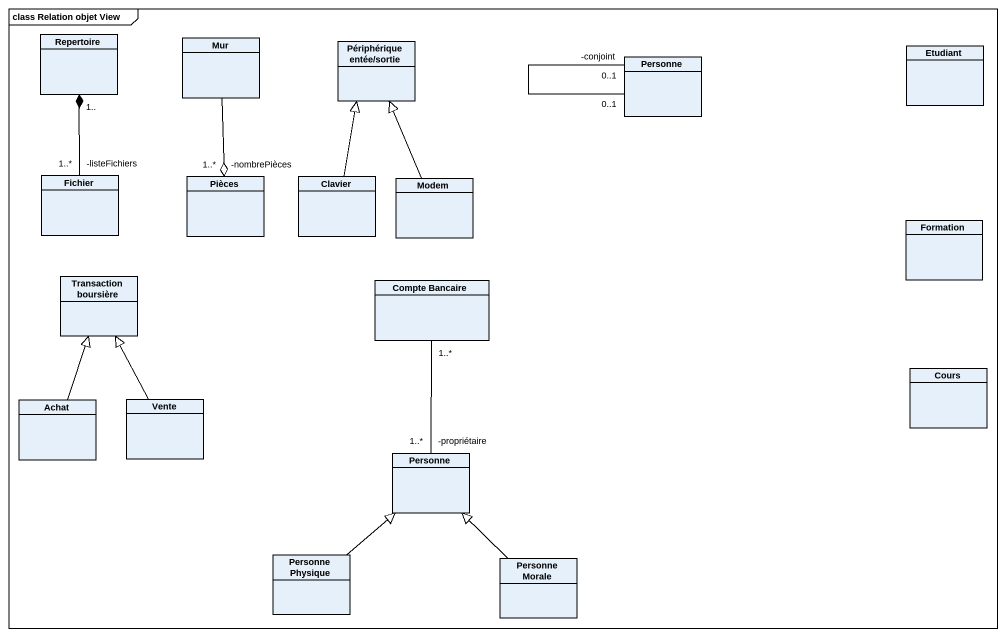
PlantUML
@startuml
mainframe class Relation objet View
hide circle
hide empty members
class Repertoire
class Mur
class "Périphérique entée/sortie" as Périphérique_entée_sortie
class Personne
class Etudiant
class Fichier
class Pièces
class Clavier
class Modem
class Formation
class "Transaction boursière" as Transaction_boursière
class "Compte Bancaire" as Compte_Bancaire
class Cours
class Achat
class Vente
class "Personne" as Personne_2
class "Personne Physique" as Personne_Physique
class "Personne Morale" as Personne_Morale
Mur --o "-nombrePièces\n1..*" Pièces
Personne "-conjoint\n0..1" -- "0..1" Personne
Fichier "-listeFichiers\n1..*" -up-* "1.." Repertoire
Clavier -up-|> Périphérique_entée_sortie
Modem -up-|> Périphérique_entée_sortie
Achat -up-|> Transaction_boursière
Vente -up-|> Transaction_boursière
Personne_2 "-propriétaire\n1..*" -up- "1..*" Compte_Bancaire
Personne_Physique -up-|> Personne_2
Personne_Morale -up-|> Personne_2
@enduml
